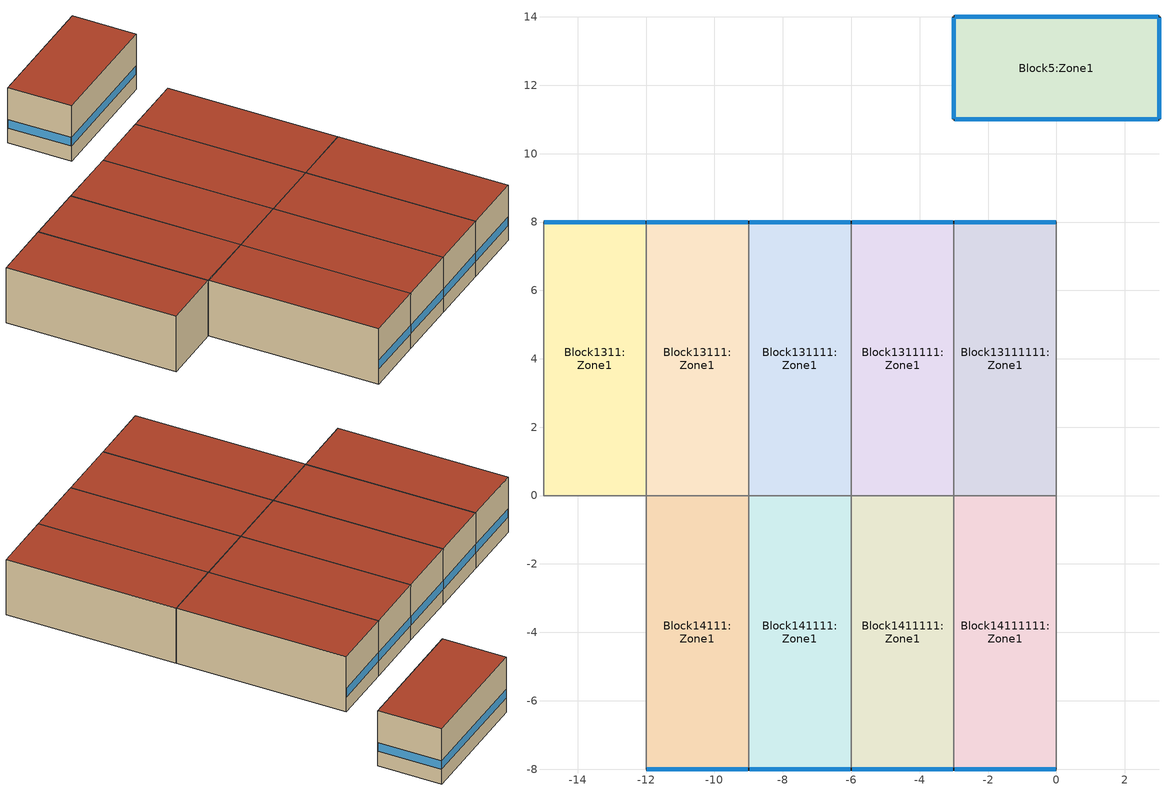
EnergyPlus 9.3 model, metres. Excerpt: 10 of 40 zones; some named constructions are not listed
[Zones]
Block13111:Zone1
 floor outside (Project external floor): -9,8 -9,0 -12,0 -12,8 z2.5
 wall outside (Brick_block_wall_domestic): -9,8 -12,8 z2.5:5.3
 wall to Block1311:Zone1 (115mm brick cavity wall with 50mm air gap_Rev): -12,8 -12,0 z2.5:5.3
 wall to Block14111:Zone1 (115mm brick cavity wall with 50mm air gap): -12,0 -9,0 z2.5:5.3
 wall to Block131111:Zone1 (115mm brick cavity wall with 50mm air gap): -9,0 -9,8 z2.5:5.3
 window (1001): -9.03,8 -11.97,8 z3.26:3.69
 roof outside (Project flat roof): -9,0 -9,8 -12,8 -12,0 z5.3
Block5:Zone1
 floor outside (Project external floor): 3,14 3,11 -3,11 -3,14 z2.5
 wall outside (Brick_block_wall_domestic): -3,14 -3,11 3,11 3,14 -3,14 z2.5:5.3
 window (1001): -2.97,11 2.97,11 / 3,11.03 3,13.97 / 2.97,14 -2.97,14 / -3,13.97 -3,11.03 z3.26:3.69
 roof outside (Project flat roof): 3,11 3,14 -3,14 -3,11 z5.3
Block131111:Zone1
 floor outside (Project external floor): -6,8 -6,0 -9,0 -9,8 z2.5
 wall outside (Brick_block_wall_domestic): -6,8 -9,8 z2.5:5.3
 wall to Block1311111:Zone1 (115mm brick cavity wall with 50mm air gap): -6,0 -6,8 z2.5:5.3
 wall to Block141111:Zone1 (115mm brick cavity wall with 50mm air gap): -9,0 -6,0 z2.5:5.3
 window (1001): -6.03,8 -8.97,8 z3.26:3.69
 roof outside (Project flat roof): -6,0 -6,8 -9,8 -9,0 z5.3
Block14111111:Zone1
 floor outside (Project external floor): 0,0 0,-8 -3,-8 -3,0 z2.5
 wall outside (Brick_block_wall_domestic): -3,-8 0,-8 z2.5:5.3
 wall to Block13111111:Zone1 (115mm brick cavity wall with 50mm air gap_Rev): 0,0 -3,0 z2.5:5.3
 wall to Block1411111:Zone1 (115mm brick cavity wall with 50mm air gap_Rev): -3,0 -3,-8 z2.5:5.3
 wall to Block141111111:Zone1 (115mm brick cavity wall with 50mm air gap): 0,-8 0,0 z2.5:5.3
 window (1001): -2.97,-8 -0.03,-8 z3.26:3.69
 roof outside (Project flat roof): 0,-8 0,0 -3,0 -3,-8 z5.3
Block1311111:Zone1
 floor outside (Project external floor): -3,8 -3,0 -6,0 -6,8 z2.5
 wall outside (Brick_block_wall_domestic): -3,8 -6,8 z2.5:5.3
 wall to Block13111111:Zone1 (115mm brick cavity wall with 50mm air gap): -3,0 -3,8 z2.5:5.3
 wall to Block1411111:Zone1 (115mm brick cavity wall with 50mm air gap): -6,0 -3,0 z2.5:5.3
 window (1001): -3.03,8 -5.97,8 z3.26:3.69
 roof outside (Project flat roof): -3,0 -3,8 -6,8 -6,0 z5.3
Block1311:Zone1
 floor outside (Project external floor): -12,8 -12,0 -15,0 -15,8 z2.5
 wall outside (Brick_block_wall_domestic): -12,8 -15,8 z2.5:5.3
 wall to Block1411:Zone1 (115mm brick cavity wall with 50mm air gap): -15,0 -12,0 z2.5:5.3
 wall to Block131:Zone1 (115mm brick cavity wall with 50mm air gap_Rev): -15,8 -15,0 z2.5:5.3
 window (1001): -12.03,8 -14.97,8 z3.26:3.69
 roof outside (Project flat roof): -12,0 -12,8 -15,8 -15,0 z5.3
Block141111:Zone1
 floor outside (Project external floor): -6,0 -6,-8 -9,-8 -9,0 z2.5
 wall outside (Brick_block_wall_domestic): -9,-8 -6,-8 z2.5:5.3
 wall to Block14111:Zone1 (115mm brick cavity wall with 50mm air gap_Rev): -9,0 -9,-8 z2.5:5.3
 wall to Block1411111:Zone1 (115mm brick cavity wall with 50mm air gap): -6,-8 -6,0 z2.5:5.3
 window (1001): -8.97,-8 -6.03,-8 z3.26:3.69
 roof outside (Project flat roof): -6,-8 -6,0 -9,0 -9,-8 z5.3
Block1411111:Zone1
 floor outside (Project external floor): -3,0 -3,-8 -6,-8 -6,0 z2.5
 wall outside (Brick_block_wall_domestic): -6,-8 -3,-8 z2.5:5.3
 window (1001): -5.97,-8 -3.03,-8 z3.26:3.69
 roof outside (Project flat roof): -3,-8 -3,0 -6,0 -6,-8 z5.3
Block14111:Zone1
 floor outside (Project external floor): -9,0 -9,-8 -12,-8 -12,0 z2.5
 wall outside (Brick_block_wall_domestic): -12,-8 -9,-8 z2.5:5.3
 wall to Block1411:Zone1 (115mm brick cavity wall with 50mm air gap_Rev): -12,0 -12,-8 z2.5:5.3
 window (1001): -11.97,-8 -9.03,-8 z3.26:3.69
 roof outside (Project flat roof): -9,-8 -9,0 -12,0 -12,-8 z5.3
Block13111111:Zone1
 floor outside (Project external floor): 0,8 0,0 -3,0 -3,8 z2.5
 wall outside (Brick_block_wall_domestic): 0,8 -3,8 z2.5:5.3
 wall to Block131111111:Zone1 (115mm brick cavity wall with 50mm air gap): 0,0 0,8 z2.5:5.3
 window (1001): -0.03,8 -2.97,8 z3.26:3.69
 roof outside (Project flat roof): 0,0 0,8 -3,8 -3,0 z5.3
[Schedule:Compact]
On: Through: 12/31, For: AllDays, Until: 24:00, 1
20001: Through: 12/31, For: Weekdays Weekends SummerDesignDays, Until: 24:00, 16, For: WinterDesignDays, Until: 24:00, 0, For: AllOtherDays, Until: 24:00, 16
[AirflowNetwork:MultiZone:Zone] Ventilation Control Mode=Temperature; Ventilation Control Zone Temperature Setpoint Schedule=20001; Minimum Venting Open Factor=1; Venting Availability Schedule=On
Block5:Zone1; Block1311:Zone1; Block13111:Zone1; Block131111:Zone1; Block1311111:Zone1; Block13111111:Zone1; Block14111:Zone1; Block141111:Zone1; Block1411111:Zone1; Block14111111:Zone1
[AirflowNetwork:MultiZone:Surface] Window/Door Opening Factor, or Crack Factor=1
Block5:Zone1_ExtFloor_0_0_0: Leakage Component=Block5:Zone1_ExtFloor_0_0_0
Block5:Zone1_Roof_1_0_0: Leakage Component=Block5:Zone1_Roof_1_0_0
Block5:Zone1_Wall_2_0_0: Leakage Component=Block5:Zone1_Wall_2_0_0
Block5:Zone1_Wall_3_0_0: Leakage Component=Block5:Zone1_Wall_3_0_0
Block5:Zone1_Wall_4_0_0: Leakage Component=Block5:Zone1_Wall_4_0_0
Block5:Zone1_Wall_5_0_0: Leakage Component=Block5:Zone1_Wall_5_0_0
Block1311:Zone1_ExtFloor_0_0_0: Leakage Component=Block1311:Zone1_ExtFloor_0_0_0
Block1311:Zone1_Roof_1_0_0: Leakage Component=Block1311:Zone1_Roof_1_0_0
Block1311:Zone1_Partition_2_0_0: Leakage Component=Block1311:Zone1_Partition_2_0_0
Block1311:Zone1_Wall_3_0_0: Leakage Component=Block1311:Zone1_Wall_3_0_0
Sub Surface 4: Leakage Component=Block1311:Zone1_Wall_3_0_0_0_0_0_Win; Ventilation Control Mode=Temperature; Ventilation Control Zone Temperature Setpoint Schedule=20001; Venting Availability Schedule=On
Block1311:Zone1_Partition_5_0_0: Leakage Component=Block1311:Zone1_Partition_5_0_0
Block13111:Zone1_ExtFloor_0_0_0: Leakage Component=Block13111:Zone1_ExtFloor_0_0_0
Block13111:Zone1_Roof_1_0_0: Leakage Component=Block13111:Zone1_Roof_1_0_0
Block13111:Zone1_Partition_2_0_0: Leakage Component=Block13111:Zone1_Partition_2_0_0
Block13111:Zone1_Wall_3_0_0: Leakage Component=Block13111:Zone1_Wall_3_0_0
Sub Surface 2: Leakage Component=Block13111:Zone1_Wall_3_0_0_0_0_0_Win; Ventilation Control Mode=Temperature; Ventilation Control Zone Temperature Setpoint Schedule=20001; Venting Availability Schedule=On
Block13111:Zone1_Partition_5_0_0: Leakage Component=Block13111:Zone1_Partition_5_0_0
Block131111:Zone1_ExtFloor_0_0_0: Leakage Component=Block131111:Zone1_ExtFloor_0_0_0
Block131111:Zone1_Roof_1_0_0: Leakage Component=Block131111:Zone1_Roof_1_0_0
Block131111:Zone1_Partition_2_0_0: Leakage Component=Block131111:Zone1_Partition_2_0_0
Block131111:Zone1_Wall_3_0_0: Leakage Component=Block131111:Zone1_Wall_3_0_0
Sub Surface 9: Leakage Component=Block131111:Zone1_Wall_3_0_0_0_0_0_Win; Ventilation Control Mode=Temperature; Ventilation Control Zone Temperature Setpoint Schedule=20001; Venting Availability Schedule=On
Block131111:Zone1_Partition_5_0_0: Leakage Component=Block131111:Zone1_Partition_5_0_0
Block1311111:Zone1_ExtFloor_0_0_0: Leakage Component=Block1311111:Zone1_ExtFloor_0_0_0
Block1311111:Zone1_Roof_1_0_0: Leakage Component=Block1311111:Zone1_Roof_1_0_0
Block1311111:Zone1_Partition_2_0_0: Leakage Component=Block1311111:Zone1_Partition_2_0_0
Block1311111:Zone1_Wall_3_0_0: Leakage Component=Block1311111:Zone1_Wall_3_0_0
Sub Surface 22: Leakage Component=Block1311111:Zone1_Wall_3_0_0_0_0_0_Win; Ventilation Control Mode=Temperature; Ventilation Control Zone Temperature Setpoint Schedule=20001; Venting Availability Schedule=On
Block1311111:Zone1_Partition_5_0_0: Leakage Component=Block1311111:Zone1_Partition_5_0_0
Block13111111:Zone1_ExtFloor_0_0_0: Leakage Component=Block13111111:Zone1_ExtFloor_0_0_0
Block13111111:Zone1_Roof_1_0_0: Leakage Component=Block13111111:Zone1_Roof_1_0_0
Block13111111:Zone1_Partition_2_0_0: Leakage Component=Block13111111:Zone1_Partition_2_0_0
Block13111111:Zone1_Wall_3_0_0: Leakage Component=Block13111111:Zone1_Wall_3_0_0
Sub Surface 25: Leakage Component=Block13111111:Zone1_Wall_3_0_0_0_0_0_Win; Ventilation Control Mode=Temperature; Ventilation Control Zone Temperature Setpoint Schedule=20001; Venting Availability Schedule=On
Block13111111:Zone1_Partition_5_0_0: Leakage Component=Block13111111:Zone1_Partition_5_0_0
Block14111:Zone1_ExtFloor_0_0_0: Leakage Component=Block14111:Zone1_ExtFloor_0_0_0
Block14111:Zone1_Roof_1_0_0: Leakage Component=Block14111:Zone1_Roof_1_0_0
Block14111:Zone1_Partition_2_0_0: Leakage Component=Block14111:Zone1_Partition_2_0_0
Block14111:Zone1_Wall_5_0_0: Leakage Component=Block14111:Zone1_Wall_5_0_0
Sub Surface 42: Leakage Component=Block14111:Zone1_Wall_5_0_0_0_0_0_Win; Ventilation Control Mode=Temperature; Ventilation Control Zone Temperature Setpoint Schedule=20001; Venting Availability Schedule=On
Block141111:Zone1_ExtFloor_0_0_0: Leakage Component=Block141111:Zone1_ExtFloor_0_0_0
Block141111:Zone1_Roof_1_0_0: Leakage Component=Block141111:Zone1_Roof_1_0_0
Block141111:Zone1_Partition_2_0_0: Leakage Component=Block141111:Zone1_Partition_2_0_0
Block141111:Zone1_Wall_5_0_0: Leakage Component=Block141111:Zone1_Wall_5_0_0
Sub Surface 60: Leakage Component=Block141111:Zone1_Wall_5_0_0_0_0_0_Win; Ventilation Control Mode=Temperature; Ventilation Control Zone Temperature Setpoint Schedule=20001; Venting Availability Schedule=On
Block1411111:Zone1_ExtFloor_0_0_0: Leakage Component=Block1411111:Zone1_ExtFloor_0_0_0
Block1411111:Zone1_Roof_1_0_0: Leakage Component=Block1411111:Zone1_Roof_1_0_0
Block1411111:Zone1_Partition_2_0_0: Leakage Component=Block1411111:Zone1_Partition_2_0_0
Block1411111:Zone1_Wall_5_0_0: Leakage Component=Block1411111:Zone1_Wall_5_0_0
Sub Surface 50: Leakage Component=Block1411111:Zone1_Wall_5_0_0_0_0_0_Win; Ventilation Control Mode=Temperature; Ventilation Control Zone Temperature Setpoint Schedule=20001; Venting Availability Schedule=On
Block14111111:Zone1_ExtFloor_0_0_0: Leakage Component=Block14111111:Zone1_ExtFloor_0_0_0
Block14111111:Zone1_Roof_1_0_0: Leakage Component=Block14111111:Zone1_Roof_1_0_0
Block14111111:Zone1_Partition_2_0_0: Leakage Component=Block14111111:Zone1_Partition_2_0_0
Block14111111:Zone1_Wall_5_0_0: Leakage Component=Block14111111:Zone1_Wall_5_0_0
Sub Surface 59: Leakage Component=Block14111111:Zone1_Wall_5_0_0_0_0_0_Win; Ventilation Control Mode=Temperature; Ventilation Control Zone Temperature Setpoint Schedule=20001; Venting Availability Schedule=On
[AirflowNetwork:MultiZone:Surface:Crack] Reference Crack Conditions=Reference Crack Conditions
Name | Air Mass Flow Coefficient at Reference Conditions {kg/s} | Air Mass Flow Exponent
Block5:Zone1_ExtFloor_0_0_0 | 0.018 | 1
Block5:Zone1_Roof_1_0_0 | 0.0027 | 0.7
Block5:Zone1_Wall_2_0_0; Block5:Zone1_Wall_4_0_0 | 0.00168 | 0.7
Block5:Zone1_Wall_3_0_0; Block5:Zone1_Wall_5_0_0 | 0.00336 | 0.7
Block1311:Zone1_ExtFloor_0_0_0; Block13111:Zone1_ExtFloor_0_0_0; Block131111:Zone1_ExtFloor_0_0_0; Block1311111:Zone1_ExtFloor_0_0_0; Block13111111:Zone1_ExtFloor_0_0_0; Block14111:Zone1_ExtFloor_0_0_0; Block141111:Zone1_ExtFloor_0_0_0; Block1411111:Zone1_ExtFloor_0_0_0; Block14111111:Zone1_ExtFloor_0_0_0 | 0.024 | 1
Block1311:Zone1_Roof_1_0_0; Block13111:Zone1_Roof_1_0_0; Block131111:Zone1_Roof_1_0_0; Block1311111:Zone1_Roof_1_0_0; Block13111111:Zone1_Roof_1_0_0; Block14111:Zone1_Roof_1_0_0; Block141111:Zone1_Roof_1_0_0; Block1411111:Zone1_Roof_1_0_0; Block14111111:Zone1_Roof_1_0_0 | 0.0036 | 0.7
Block1311:Zone1_Partition_2_0_0; Block13111:Zone1_Partition_2_0_0; Block131111:Zone1_Partition_2_0_0; Block1311111:Zone1_Partition_2_0_0; Block13111111:Zone1_Partition_2_0_0; Block14111:Zone1_Partition_2_0_0; Block141111:Zone1_Partition_2_0_0; Block1411111:Zone1_Partition_2_0_0; Block14111111:Zone1_Partition_2_0_0 | 0.112 | 0.75
Block1311:Zone1_Wall_3_0_0; Block13111:Zone1_Wall_3_0_0; Block131111:Zone1_Wall_3_0_0; Block1311111:Zone1_Wall_3_0_0; Block13111111:Zone1_Wall_3_0_0; Block14111:Zone1_Wall_5_0_0; Block141111:Zone1_Wall_5_0_0; Block1411111:Zone1_Wall_5_0_0; Block14111111:Zone1_Wall_5_0_0 | 0.0014813 | 0.7
Block1311:Zone1_Partition_5_0_0; Block13111:Zone1_Partition_5_0_0; Block131111:Zone1_Partition_5_0_0; Block1311111:Zone1_Partition_5_0_0; Block13111111:Zone1_Partition_5_0_0 | 0.042 | 0.75
[AirflowNetwork:MultiZone:ExternalNode]
Name | External Node Height {m} | Wind Pressure Coefficient Curve
Block5:Zone1_ExtFloor_0_0_0 | 3.33 | Block5:Zone1_ExtFloor_0_0_0
Block5:Zone1_Roof_1_0_0 | 7.07 | Block5:Zone1_Roof_1_0_0
Block5:Zone1_Wall_2_0_0 | 5.2 | Block5:Zone1_Wall_2_0_0
Block5:Zone1_Wall_3_0_0 | 5.2 | Block5:Zone1_Wall_3_0_0
Block5:Zone1_Wall_4_0_0 | 5.2 | Block5:Zone1_Wall_4_0_0
Block5:Zone1_Wall_5_0_0 | 5.2 | Block5:Zone1_Wall_5_0_0
Block1311:Zone1_ExtFloor_0_0_0 | 3.33 | Block1311:Zone1_ExtFloor_0_0_0
Block1311:Zone1_Roof_1_0_0 | 7.07 | Block1311:Zone1_Roof_1_0_0
Block1311:Zone1_Wall_3_0_0 | 5.2 | Block1311:Zone1_Wall_3_0_0
Block13111:Zone1_ExtFloor_0_0_0 | 3.33 | Block13111:Zone1_ExtFloor_0_0_0
Block13111:Zone1_Roof_1_0_0 | 7.07 | Block13111:Zone1_Roof_1_0_0
Block13111:Zone1_Wall_3_0_0 | 5.2 | Block13111:Zone1_Wall_3_0_0
Block131111:Zone1_ExtFloor_0_0_0 | 3.33 | Block131111:Zone1_ExtFloor_0_0_0
Block131111:Zone1_Roof_1_0_0 | 7.07 | Block131111:Zone1_Roof_1_0_0
Block131111:Zone1_Wall_3_0_0 | 5.2 | Block131111:Zone1_Wall_3_0_0
Block1311111:Zone1_ExtFloor_0_0_0 | 3.33 | Block1311111:Zone1_ExtFloor_0_0_0
Block1311111:Zone1_Roof_1_0_0 | 7.07 | Block1311111:Zone1_Roof_1_0_0
Block1311111:Zone1_Wall_3_0_0 | 5.2 | Block1311111:Zone1_Wall_3_0_0
Block13111111:Zone1_ExtFloor_0_0_0 | 3.33 | Block13111111:Zone1_ExtFloor_0_0_0
Block13111111:Zone1_Roof_1_0_0 | 7.07 | Block13111111:Zone1_Roof_1_0_0
Block13111111:Zone1_Wall_3_0_0 | 5.2 | Block13111111:Zone1_Wall_3_0_0
Block14111:Zone1_ExtFloor_0_0_0 | 3.33 | Block14111:Zone1_ExtFloor_0_0_0
Block14111:Zone1_Roof_1_0_0 | 7.07 | Block14111:Zone1_Roof_1_0_0
Block14111:Zone1_Wall_5_0_0 | 5.2 | Block14111:Zone1_Wall_5_0_0
Block141111:Zone1_ExtFloor_0_0_0 | 3.33 | Block141111:Zone1_ExtFloor_0_0_0
Block141111:Zone1_Roof_1_0_0 | 7.07 | Block141111:Zone1_Roof_1_0_0
Block141111:Zone1_Wall_5_0_0 | 5.2 | Block141111:Zone1_Wall_5_0_0
Block1411111:Zone1_ExtFloor_0_0_0 | 3.33 | Block1411111:Zone1_ExtFloor_0_0_0
Block1411111:Zone1_Roof_1_0_0 | 7.07 | Block1411111:Zone1_Roof_1_0_0
Block1411111:Zone1_Wall_5_0_0 | 5.2 | Block1411111:Zone1_Wall_5_0_0
Block14111111:Zone1_ExtFloor_0_0_0 | 3.33 | Block14111111:Zone1_ExtFloor_0_0_0
Block14111111:Zone1_Roof_1_0_0 | 7.07 | Block14111111:Zone1_Roof_1_0_0
Block14111111:Zone1_Wall_5_0_0 | 5.2 | Block14111111:Zone1_Wall_5_0_0
[AirflowNetwork:MultiZone:WindPressureCoefficientValues] AirflowNetwork:MultiZone:WindPressureCoefficientArray=Cp Data
Name | Wind Pressure Coefficient Value 1 | Wind Pressure Coefficient Value 2 | Wind Pressure Coefficient Value 3 | Wind Pressure Coefficient Value 4 | Wind Pressure Coefficient Value 5 | Wind Pressure Coefficient Value 6 | Wind Pressure Coefficient Value 7 | Wind Pressure Coefficient Value 8
Block5:Zone1_ExtFloor_0_0_0; Block1311:Zone1_ExtFloor_0_0_0; Block13111:Zone1_ExtFloor_0_0_0; Block131111:Zone1_ExtFloor_0_0_0; Block1311111:Zone1_ExtFloor_0_0_0; Block13111111:Zone1_ExtFloor_0_0_0; Block14111:Zone1_ExtFloor_0_0_0; Block141111:Zone1_ExtFloor_0_0_0; Block1411111:Zone1_ExtFloor_0_0_0; Block14111111:Zone1_ExtFloor_0_0_0 | 0.3 | -.5 | -.6 | -.5 | -.5 | -.5 | -.6 | -.5
Block5:Zone1_Roof_1_0_0; Block1311:Zone1_Roof_1_0_0; Block13111:Zone1_Roof_1_0_0; Block131111:Zone1_Roof_1_0_0; Block1311111:Zone1_Roof_1_0_0; Block13111111:Zone1_Roof_1_0_0; Block14111:Zone1_Roof_1_0_0; Block141111:Zone1_Roof_1_0_0; Block1411111:Zone1_Roof_1_0_0; Block14111111:Zone1_Roof_1_0_0 | -.6 | -.5 | -.4 | -.5 | -.6 | -.5 | -.4 | -.5
Block5:Zone1_Wall_2_0_0 | -.3 | 0.1 | 0.4 | 0.1 | -.3 | -.35 | -.2 | -.35
Block5:Zone1_Wall_3_0_0; Block1311:Zone1_Wall_3_0_0; Block13111:Zone1_Wall_3_0_0; Block131111:Zone1_Wall_3_0_0; Block1311111:Zone1_Wall_3_0_0; Block13111111:Zone1_Wall_3_0_0 | 0.4 | 0.1 | -.3 | -.35 | -.2 | -.35 | -.3 | 0.1
Block5:Zone1_Wall_4_0_0 | -.3 | -.35 | -.2 | -.35 | -.3 | 0.1 | 0.4 | 0.1
Block5:Zone1_Wall_5_0_0; Block14111:Zone1_Wall_5_0_0; Block141111:Zone1_Wall_5_0_0; Block1411111:Zone1_Wall_5_0_0; Block14111111:Zone1_Wall_5_0_0 | -.2 | -.35 | -.3 | 0.1 | 0.4 | 0.1 | -.3 | -.35
